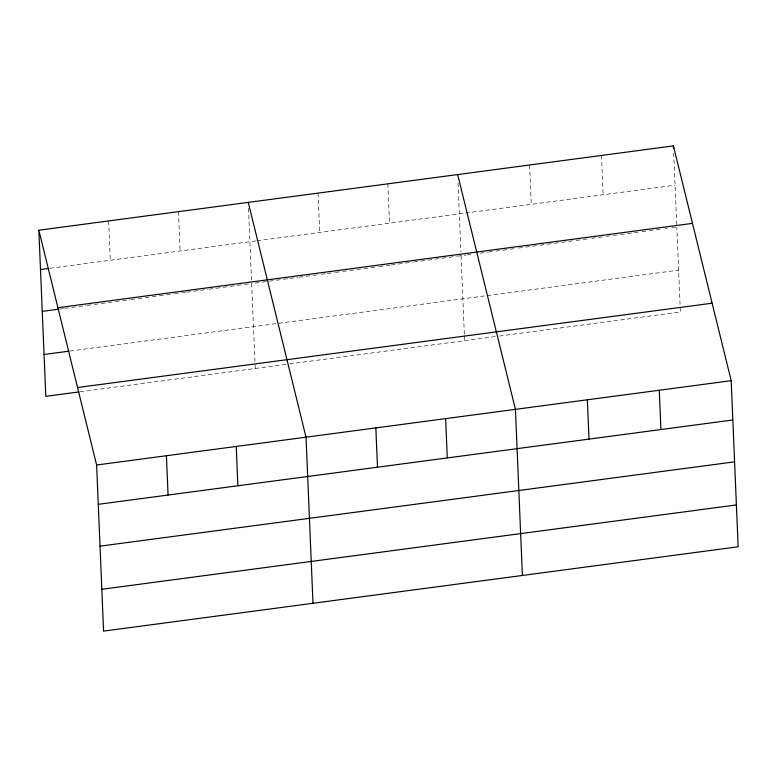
<?xml version="1.0" encoding="UTF-8"?>
<svg xmlns="http://www.w3.org/2000/svg" width="777" height="777" viewBox="0 0 777 777"><rect width="100%" height="100%" fill="white"/><g stroke="black" fill="none" stroke-linecap="round" stroke-linejoin="round"><path stroke-width="0.58" stroke-dasharray="3.88 2.91" d="M49.961 268.279L255.818 240.919M257.002 240.763L675.067 185.208M59.994 309.013L63.549 308.547M64.734 308.382L70.649 307.595M71.824 307.439L77.749 306.653M78.924 306.497L86.024 305.555M87.209 305.4L93.123 304.613M94.308 304.458L100.223 303.671M101.408 303.516L107.323 302.729M108.508 302.564L112.053 302.098M115.608 301.622L121.523 300.835M122.698 300.68L129.798 299.737M130.983 299.582L136.898 298.795M138.083 298.64L143.998 297.853M145.182 297.698L151.097 296.911M152.282 296.756L158.197 295.969M159.382 295.804L165.297 295.027M166.472 294.862L173.572 293.92M174.757 293.764L178.312 293.288M181.857 292.822L185.402 292.346M186.587 292.191L192.502 291.404M193.687 291.249L199.602 290.462M200.787 290.307L207.886 289.365M209.071 289.209L214.986 288.422M216.161 288.257L222.086 287.48M223.261 287.315L229.176 286.528M230.361 286.373L236.276 285.586M237.461 285.431L243.376 284.644M244.561 284.489L251.661 283.547L255.215 368.492M255.206 283.071L261.121 282.284M262.305 282.129L268.22 281.342M269.405 281.187L275.32 280.4M276.505 280.244L282.42 279.458M283.605 279.302L297.795 277.418M298.98 277.253L304.895 276.466M306.08 276.311L311.995 275.524M313.18 275.369L319.094 274.582M321.464 274.271L326.194 273.64M327.379 273.485L334.479 272.542M335.654 272.387L341.569 271.6M342.754 271.435L348.669 270.658M349.854 270.493L355.769 269.706M356.954 269.551L362.869 268.764M364.054 268.609L369.969 267.822M371.153 267.667L378.253 266.725M379.429 266.569L385.343 265.783M386.528 265.627L390.083 265.151M391.268 264.996L397.183 264.209M398.358 264.054L404.273 263.267M405.458 263.112L412.558 262.16M413.743 262.004L419.658 261.218M420.843 261.062L426.758 260.276M427.942 260.12L433.857 259.333M435.042 259.178L440.957 258.391M442.132 258.236L448.047 257.449M449.232 257.294L456.332 256.342M457.517 256.187L465.86 255.079M467.055 254.924L473.047 254.128M480.244 253.166L487.432 252.214M488.636 252.059L494.628 251.262M495.823 251.097L501.816 250.301M503.02 250.145L509.013 249.349M510.207 249.184L513.801 248.708M518.599 248.077L524.592 247.28M525.796 247.115L538.976 245.367M540.17 245.202L546.173 244.405M547.367 244.25L553.36 243.454M554.555 243.298L560.547 242.502M561.752 242.337L567.744 241.54M568.939 241.385L574.931 240.588M576.136 240.423L582.128 239.627M583.323 239.471L586.926 238.995M591.715 238.354L604.904 236.606M606.099 236.441L612.091 235.645M613.296 235.489L619.288 234.693M620.483 234.537L626.476 233.741M627.67 233.576L640.86 231.828M642.055 231.663L648.047 230.866M649.251 230.711L655.244 229.914M656.439 229.759L660.042 229.273M664.83 228.642L667.229 228.321M672.027 227.68L675.621 227.205M70.085 351.019L678.622 270.153M80.118 391.763L288.345 364.092M289.53 363.937L498.183 336.208M499.388 336.053L680.38 311.995L676.816 227.049M673.717 153.04L676.718 224.66M601.495 155.449L603.146 194.765M529.584 165.006L531.225 204.322M458.012 182.906L460.916 252.127M461.062 255.72L464.374 334.693M464.423 335.887L464.627 340.666M387.859 183.838L389.51 223.154M318.055 193.114L319.706 232.43M248.504 208.343L251.554 281.157M178.457 211.665L180.099 250.981M108.654 220.94L110.305 260.256"/><path stroke-width="1.17" d="M38.85 230.215L673.416 145.891L731.186 380.681L738.15 546.785L103.584 631.109L96.62 465.005L38.85 230.215L45.814 396.319L78.943 391.919M40.501 269.532L48.776 268.434M57.916 307.692L692.482 223.368M42.249 311.373L58.819 309.168M44.056 354.477L68.9 351.185M77.554 387.519L712.12 303.195M96.62 465.005L731.186 380.681M98.271 504.322L732.837 419.988M100.019 546.163L734.586 461.829M101.826 589.267L736.392 504.943M457.663 174.563L515.433 409.353L522.397 575.456M248.261 202.389L306.031 437.179L312.985 603.282M673.416 145.891L673.513 148.271M659.275 390.239L660.916 429.545M587.354 399.796L589.005 439.102M445.629 418.628L447.28 457.935M375.835 427.904L377.476 467.21M236.227 446.454L237.869 485.771M166.424 455.73L168.075 495.046"/></g></svg>
